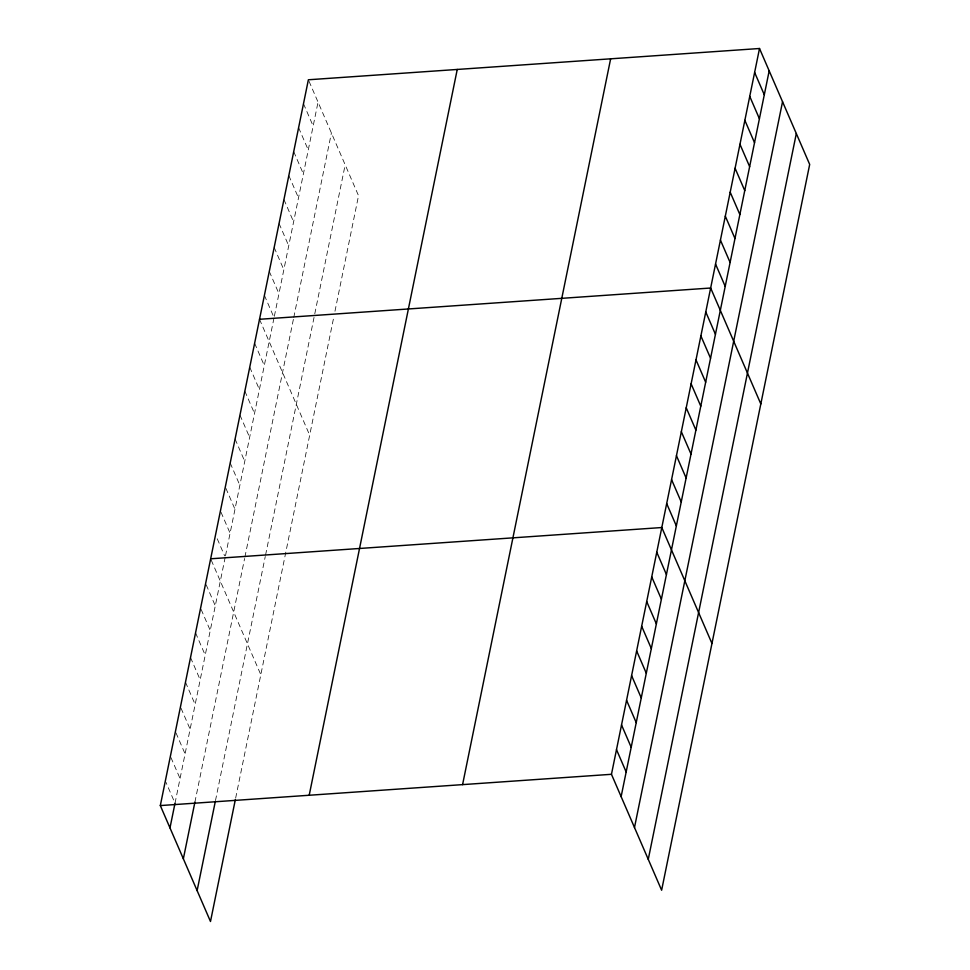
<?xml version="1.0" encoding="UTF-8"?>
<svg xmlns="http://www.w3.org/2000/svg" width="970" height="970" viewBox="0 0 970 970"><rect width="100%" height="100%" fill="white"/><g stroke="black" fill="none" stroke-linecap="round" stroke-linejoin="round"><path stroke-width="0.73" stroke-dasharray="4.85 3.64" d="M225.21 557.18L175.012 803.233L165.918 782.208M225.489 555.774L274.061 317.663M274.352 316.256L318.039 102.105M194.897 802.178L244.61 558.477M244.901 557.071L293.461 318.96M293.752 317.554L331.4 132.987M215.473 800.614L265.271 556.489M265.562 555.082L345.174 164.815M235.649 798.116L333.825 316.863M334.977 311.224L358.536 195.697L308.375 79.77M303.489 103.717L313.152 126.051M298.602 127.676L308.266 150.01M293.716 151.623L303.38 173.957M288.83 175.57L298.493 197.904M283.943 199.529L293.607 221.863M279.057 223.476L288.72 245.81M274.171 247.435L283.834 269.769M269.284 271.382L278.948 293.716M264.398 295.329L273.491 316.353M259.511 319.288L309.685 435.215M254.625 343.234L264.289 365.569M249.739 367.181L259.402 389.516M244.852 391.14L254.516 413.475M239.966 415.087L249.642 437.421M235.092 439.046L244.755 461.38M230.205 462.993L239.869 485.327M225.877 488.262L234.982 509.274M221.002 512.208L230.096 533.233M217.244 538.786L224.64 555.871M211.23 560.114L260.821 674.732M206.186 584.789L215.291 605.813M201.154 609.463L210.248 630.488M195.552 632.828L205.216 655.162M190.52 657.502L200.184 679.837M185.488 682.189L195.152 704.523M181.026 708.173L190.12 729.197M175.982 732.847L185.088 753.872M170.95 757.534L180.056 778.546"/><path stroke-width="1.45" d="M235.358 799.571L210.49 921.5L160.317 805.573L308.375 79.77L759.51 48.5L809.683 164.427L661.625 890.23L611.464 774.303L759.51 48.5M169.98 827.907L175.012 803.233M183.354 858.789L194.897 802.178M197.116 890.618L215.182 802.069M309.2 795.254L457.246 69.452M462.581 784.621L610.639 58.818M621.127 796.637L769.186 70.834M634.489 827.519L782.547 101.717M648.263 859.347L796.321 133.545M259.511 319.288L710.658 288.017L760.819 403.944M210.66 558.793L661.795 527.534L711.968 643.462M160.317 805.573L611.464 774.303M754.624 72.447L764.299 94.781M749.749 96.406L759.413 118.74M744.863 120.353L754.527 142.687M739.977 144.312L749.64 166.634M735.09 168.259L744.754 190.593M730.204 192.206L739.867 214.54M725.317 216.164L734.981 238.499M720.431 240.111L730.095 262.446M715.545 264.058L725.208 286.392M705.772 311.964L715.436 334.298M700.886 335.923L710.549 358.245M695.999 359.87L705.663 382.204M691.113 383.817L700.776 406.151M686.226 407.776L695.89 430.11M681.34 431.723L691.004 454.057M676.454 455.67L686.117 478.004M671.567 479.629L681.231 501.963M666.681 503.575L676.345 525.91M656.763 552.209L666.426 574.543M651.731 576.883L661.394 599.217M646.699 601.558L656.363 623.892M641.667 626.244L651.331 648.566M636.635 650.918L646.299 673.253M631.591 675.593L641.255 697.927M626.559 700.267L636.223 722.601M621.528 724.942L631.191 747.276M616.496 749.628L626.159 771.962"/></g></svg>
